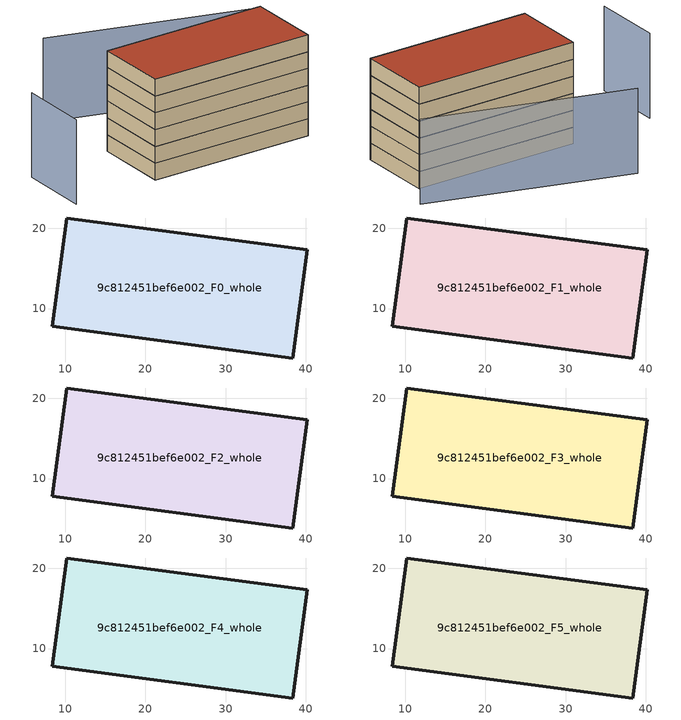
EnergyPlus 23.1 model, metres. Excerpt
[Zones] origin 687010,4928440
9c812451bef6e002_F0_whole
 floor ground (EU_floor_Construction): 38.37,3.83 40.15,17.33 10.18,21.29 8.4,7.78 z0
 wall outside (EU_wall_Construction): 40.15,17.33 38.37,3.83 8.4,7.78 10.18,21.29 40.15,17.33 z0:3
9c812451bef6e002_F1_whole
 floor to 9c812451bef6e002_F0_whole (EU_floor_Construction): 38.37,3.83 40.15,17.33 10.17,21.29 8.4,7.78 z3
 wall outside (EU_wall_Construction): 40.15,17.33 38.37,3.83 8.4,7.78 10.18,21.29 40.15,17.33 z3:6
9c812451bef6e002_F2_whole
 floor to 9c812451bef6e002_F1_whole (EU_floor_Construction): 38.37,3.83 40.15,17.33 10.17,21.29 8.4,7.78 z6
 wall outside (EU_wall_Construction): 40.15,17.33 38.37,3.83 8.4,7.78 10.18,21.29 40.15,17.33 z6:9
9c812451bef6e002_F3_whole
 floor to 9c812451bef6e002_F2_whole (EU_floor_Construction): 38.37,3.83 40.15,17.33 10.17,21.29 8.4,7.78 z9
 wall outside (EU_wall_Construction): 40.15,17.33 38.37,3.83 8.4,7.78 10.18,21.29 40.15,17.33 z9:12
9c812451bef6e002_F4_whole
 floor to 9c812451bef6e002_F3_whole (EU_floor_Construction): 38.37,3.83 40.15,17.33 10.17,21.29 8.4,7.78 z12
 wall outside (EU_wall_Construction): 40.15,17.33 38.37,3.83 8.4,7.78 10.18,21.29 40.15,17.33 z12:15
9c812451bef6e002_F5_whole
 floor to 9c812451bef6e002_F4_whole (EU_floor_Construction): 38.37,3.83 40.15,17.33 10.17,21.29 8.4,7.78 z15
 wall outside (EU_wall_Construction): 40.15,17.33 38.37,3.83 8.4,7.78 10.18,21.29 40.15,17.33 z15:18
 roof outside (EU_roof_Construction): 40.15,17.33 38.37,3.83 8.4,7.78 10.18,21.29 z18
shading: -5.58,22.18 -7.3,9.57 / 43.92,21.74 10.15,36.62 z0:15
[Building]
EU S2 Campaign: North Axis=0; Terrain=City; Solar Distribution=FullExterior
[Site:Location]
Bologna: Latitude=44.5; Longitude=11.25; Time Zone=1; Elevation=37
[SizingPeriod:WeatherFileDays]
AnnualSizingPeriod: Begin Month=1; Begin Day of Month=1; End Month=12; End Day of Month=31; Day of Week for Start Day=Monday; Use Weather File Daylight Saving Period=No; Use Weather File Rain and Snow Indicators=No
[MATERIAL]
EU_InternalMass_Material: Roughness=MediumRough; Thickness=0.1; Conductivity=1; Density=1800; Specific Heat=900; Thermal Absorptance=0.9; Solar Absorptance=0.7; Visible Absorptance=0.7
[MATERIAL:NOMASS] Roughness=MediumRough; Thermal Absorptance=0.9; Solar Absorptance=0.7; Visible Absorptance=0.7
Name | Thermal Resistance
EU_wall_NoMass | 0.905828
EU_roof_NoMass | 0.37593
EU_floor_NoMass | 0.67114
[CONSTRUCTION]
EU_wall_Construction: EU_wall_NoMass
EU_roof_Construction: EU_roof_NoMass
EU_floor_Construction: EU_floor_NoMass
EU_InternalMass_Construction: EU_InternalMass_Material
[ZONE] Type=1; Multiplier=1; Ceiling Height=autocalculate; Volume=1235.56; Floor Area=autocalculate; Part of Total Floor Area=Yes
9c812451bef6e002_F0_whole; 9c812451bef6e002_F1_whole; 9c812451bef6e002_F2_whole; 9c812451bef6e002_F3_whole; 9c812451bef6e002_F4_whole; 9c812451bef6e002_F5_whole
[INTERNALMASS] Construction=EU_InternalMass_Construction; Surface Area=411.852
Name | Zone or ZoneList
9c812451bef6e002_F0_whole_EU_InternalMass | 9c812451bef6e002_F0_whole
9c812451bef6e002_F1_whole_EU_InternalMass | 9c812451bef6e002_F1_whole
9c812451bef6e002_F2_whole_EU_InternalMass | 9c812451bef6e002_F2_whole
9c812451bef6e002_F3_whole_EU_InternalMass | 9c812451bef6e002_F3_whole
9c812451bef6e002_F4_whole_EU_InternalMass | 9c812451bef6e002_F4_whole
9c812451bef6e002_F5_whole_EU_InternalMass | 9c812451bef6e002_F5_whole
[OTHEREQUIPMENT] Fuel Type=Electricity; Design Level Calculation Method=Watts/Area; Power per Zone Floor Area=1; Fraction Latent=0; Fraction Radiant=0; Fraction Lost=0; Carbon Dioxide Generation Rate=0; EndUse Subcategory=EU_Step8_InternalGains
Name | Zone or ZoneList or Space or SpaceList | Schedule
EU_Step8_InternalGain_9c812451bef6e002_F0_whole_f000 | 9c812451bef6e002_F0_whole | EU_Step8_GainSchedule_9c812451bef6e002_F0_whole_f000
EU_Step8_InternalGain_9c812451bef6e002_F1_whole_f000 | 9c812451bef6e002_F1_whole | EU_Step8_GainSchedule_9c812451bef6e002_F1_whole_f000
EU_Step8_InternalGain_9c812451bef6e002_F2_whole_f000 | 9c812451bef6e002_F2_whole | EU_Step8_GainSchedule_9c812451bef6e002_F2_whole_f000
EU_Step8_InternalGain_9c812451bef6e002_F3_whole_f000 | 9c812451bef6e002_F3_whole | EU_Step8_GainSchedule_9c812451bef6e002_F3_whole_f000
EU_Step8_InternalGain_9c812451bef6e002_F4_whole_f000 | 9c812451bef6e002_F4_whole | EU_Step8_GainSchedule_9c812451bef6e002_F4_whole_f000
EU_Step8_InternalGain_9c812451bef6e002_F5_whole_f000 | 9c812451bef6e002_F5_whole | EU_Step8_GainSchedule_9c812451bef6e002_F5_whole_f000
[ZONEVENTILATION:DESIGNFLOWRATE] Schedule=EU_AlwaysOn; Design Flow Rate Calculation Method=AirChanges/Hour; Air Changes per Hour=0.73129; Ventilation Type=Natural; Fan Pressure Rise=0; Fan Total Efficiency=1; Constant Term Coefficient=1; Temperature Term Coefficient=0; Velocity Term Coefficient=0; Velocity Squared Term Coefficient=0; Minimum Indoor Temperature=-100; Maximum Indoor Temperature=100; Delta Temperature=-100; Minimum Outdoor Temperature=-100; Maximum Outdoor Temperature=100; Maximum Wind Speed=40
Name | Zone or ZoneList or Space or SpaceList
EU_ConstantAir_9c812451bef6e002_F0_whole | 9c812451bef6e002_F0_whole
EU_ConstantAir_9c812451bef6e002_F1_whole | 9c812451bef6e002_F1_whole
EU_ConstantAir_9c812451bef6e002_F2_whole | 9c812451bef6e002_F2_whole
EU_ConstantAir_9c812451bef6e002_F3_whole | 9c812451bef6e002_F3_whole
EU_ConstantAir_9c812451bef6e002_F4_whole | 9c812451bef6e002_F4_whole
EU_ConstantAir_9c812451bef6e002_F5_whole | 9c812451bef6e002_F5_whole
[HVACTEMPLATE:THERMOSTAT] Constant Heating Setpoint=20; Constant Cooling Setpoint=50
EU_HeatOnly_9c812451bef6e002_F0_whole; EU_HeatOnly_9c812451bef6e002_F1_whole; EU_HeatOnly_9c812451bef6e002_F2_whole; EU_HeatOnly_9c812451bef6e002_F3_whole; EU_HeatOnly_9c812451bef6e002_F4_whole; EU_HeatOnly_9c812451bef6e002_F5_whole
[HVACTEMPLATE:ZONE:IDEALLOADSAIRSYSTEM] System Availability Schedule=EU_AlwaysOn; Maximum Heating Supply Air Temperature=50; Minimum Cooling Supply Air Temperature=13; Maximum Heating Supply Air Humidity Ratio=0.0156; Minimum Cooling Supply Air Humidity Ratio=0.0077; Heating Limit=NoLimit; Cooling Limit=NoLimit; Heating Availability Schedule=EU_AlwaysOn; Cooling Availability Schedule=EU_CoolingOff; Dehumidification Control Type=ConstantSensibleHeatRatio; Cooling Sensible Heat Ratio=0.7; Dehumidification Setpoint=60; Humidification Control Type=None; Humidification Setpoint=30; Outdoor Air Method=None; Outdoor Air Flow Rate per Person=0.00944; Outdoor Air Flow Rate per Zone Floor Area=0; Outdoor Air Flow Rate per Zone=0; Demand Controlled Ventilation Type=None; Outdoor Air Economizer Type=NoEconomizer; Heat Recovery Type=None; Sensible Heat Recovery Effectiveness=0.7; Latent Heat Recovery Effectiveness=0.65
Name | Template Thermostat
9c812451bef6e002_F0_whole | EU_HeatOnly_9c812451bef6e002_F0_whole
9c812451bef6e002_F1_whole | EU_HeatOnly_9c812451bef6e002_F1_whole
9c812451bef6e002_F2_whole | EU_HeatOnly_9c812451bef6e002_F2_whole
9c812451bef6e002_F3_whole | EU_HeatOnly_9c812451bef6e002_F3_whole
9c812451bef6e002_F4_whole | EU_HeatOnly_9c812451bef6e002_F4_whole
9c812451bef6e002_F5_whole | EU_HeatOnly_9c812451bef6e002_F5_whole
[SIZING:ZONE] Zone Cooling Design Supply Air Temperature Input Method=SupplyAirTemperature; Zone Cooling Design Supply Air Temperature=13; Zone Heating Design Supply Air Temperature Input Method=SupplyAirTemperature; Zone Heating Design Supply Air Temperature=50; Zone Cooling Design Supply Air Humidity Ratio=0.008; Zone Heating Design Supply Air Humidity Ratio=0.008; Cooling Design Air Flow Method=DesignDay; Cooling Design Air Flow Rate=0; Cooling Minimum Air Flow per Zone Floor Area=0.000762; Cooling Minimum Air Flow=0; Cooling Minimum Air Flow Fraction=0.2; Heating Design Air Flow Method=DesignDay; Heating Design Air Flow Rate=0; Heating Maximum Air Flow per Zone Floor Area=0.002032; Heating Maximum Air Flow=0.141576; Heating Maximum Air Flow Fraction=0.3; Account for Dedicated Outdoor Air System=No; Dedicated Outdoor Air System Control Strategy=NeutralSupplyAir; Dedicated Outdoor Air Low Setpoint Temperature for Design=autosize; Dedicated Outdoor Air High Setpoint Temperature for Design=autosize; Zone Load Sizing Method=Sensible Load Only No Latent Load; Zone Latent Cooling Design Supply Air Humidity Ratio Input Method=HumidityRatioDifference; Zone Cooling Design Supply Air Humidity Ratio Difference=0.005; Zone Latent Heating Design Supply Air Humidity Ratio Input Method=HumidityRatioDifference; Zone Humidification Design Supply Air Humidity Ratio Difference=0.005
9c812451bef6e002_F0_whole; 9c812451bef6e002_F1_whole; 9c812451bef6e002_F2_whole; 9c812451bef6e002_F3_whole; 9c812451bef6e002_F4_whole; 9c812451bef6e002_F5_whole
[SCHEDULE:CONSTANT]
Name | Hourly Value
EU_AlwaysOn | 1
EU_CoolingOff | 0
[SCHEDULE:FILE] Column Number=1; Rows to Skip at Top=0; Number of Hours of Data=8760; Column Separator=Comma; Interpolate to Timestep=No; Minutes per Item=60; Adjust Schedule for Daylight Savings=Yes
Name | File
EU_Step8_GainSchedule_9c812451bef6e002_F0_whole_f000 | ../../schedules/9c812451bef6e002/9c812451bef6e002_F0_whole_f000_gain.csv
EU_Step8_GainSchedule_9c812451bef6e002_F1_whole_f000 | ../../schedules/9c812451bef6e002/9c812451bef6e002_F1_whole_f000_gain.csv
EU_Step8_GainSchedule_9c812451bef6e002_F2_whole_f000 | ../../schedules/9c812451bef6e002/9c812451bef6e002_F2_whole_f000_gain.csv
EU_Step8_GainSchedule_9c812451bef6e002_F3_whole_f000 | ../../schedules/9c812451bef6e002/9c812451bef6e002_F3_whole_f000_gain.csv
EU_Step8_GainSchedule_9c812451bef6e002_F4_whole_f000 | ../../schedules/9c812451bef6e002/9c812451bef6e002_F4_whole_f000_gain.csv
EU_Step8_GainSchedule_9c812451bef6e002_F5_whole_f000 | ../../schedules/9c812451bef6e002/9c812451bef6e002_F5_whole_f000_gain.csv
